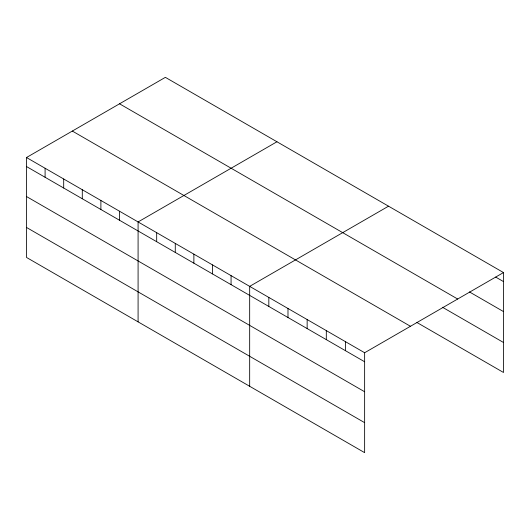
<?xml version="1.0" encoding="UTF-8"?>
<svg xmlns="http://www.w3.org/2000/svg" width="530" height="530" viewBox="0 0 530 530"><rect width="100%" height="100%" fill="white"/><g stroke="black" fill="none" stroke-linecap="round" stroke-linejoin="round"><path stroke-width="0.79" d="M26.5 157.523L364.633 352.742L364.633 452.653L26.5 257.434L26.5 157.523L165.367 77.347L503.5 272.566L503.5 372.477L416.925 322.492M276.952 141.768L138.085 221.944L138.085 321.856M388.536 206.19L249.67 286.366L249.67 386.277M364.633 352.742L503.5 272.566M495.696 277.084L503.5 281.589M469.434 291.917L503.5 311.58M119.541 103.807L457.675 299.026M442.47 307.248L503.5 342.486M72.325 131.062L410.458 326.281M26.5 166.546L364.633 361.765M26.5 196.537L364.633 391.756M26.5 227.443L364.633 422.662M345.474 341.678L345.474 350.701M326.308 330.614L326.308 339.644M307.148 319.557L307.148 328.58M287.989 308.493L287.989 317.516M268.829 297.429L268.829 306.453M231.067 275.633L231.067 284.656M212.47 264.894L212.47 273.917M193.874 254.155L193.874 263.178M175.278 243.422L175.278 252.446M156.681 232.683L156.681 241.706M119.489 211.212L119.489 220.235M100.892 200.472L100.892 209.496M82.289 189.733L82.289 198.757M63.693 178.994L63.693 188.018M45.096 168.262L45.096 177.285"/></g></svg>
